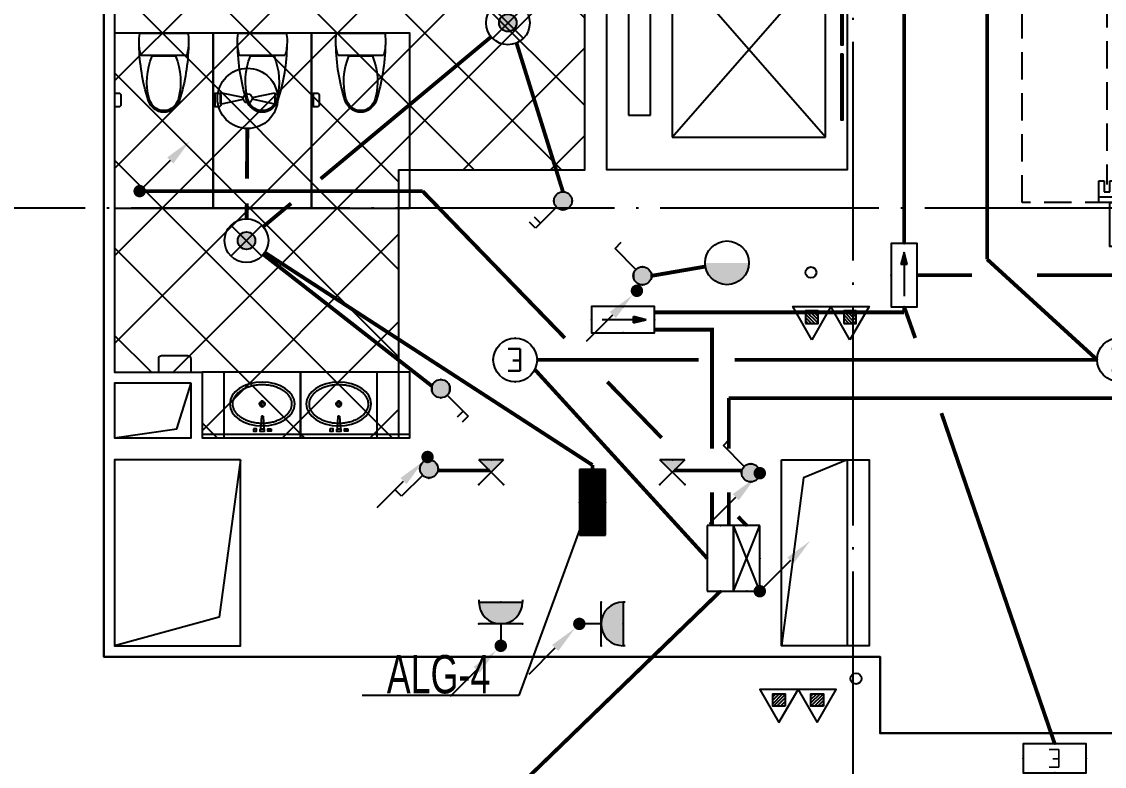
# Model space of a CAD drawing. Extents: x -292644 to 261407, y -12902 to 435090.
# Drawn here: x 120957 to 130858, y 189898 to 196704 of the extents above; entities that cross this region are included whole.
import ezdxf
from ezdxf.enums import TextEntityAlignment as Align
from ezdxf.xclip import XClip

# ---------------------------------------------------------------- set-up
doc = ezdxf.new("R2010")
doc.units = 0
doc.header["$LTSCALE"] = 1000
doc.header["$MEASUREMENT"] = 0
for name, pattern in [('104-10 轴网$0$DOTE', [2.42, 2, -0.2, 0.02, -0.2]), ('DASH', [0.35, 0.25, -0.1]), ('X-104 8#10#平面_t3$0$109-34 轴网$0$L1$0$$AUDIT_BAD_LTYPE1', [0]), ('X-104 8#10#平面_t3$0$CACHE', [0.375, 0.25, -0.125]), ('X-104 8#10#平面_t3$0$DASH', [0.35, 0.25, -0.1])]:
    doc.linetypes.add(name, pattern=pattern)
doc.layers.get('0').update_dxf_attribs({"linetype": 'CONTINUOUS'})
for name, color, linetype in [('104-10 轴网$0$A_AXIS-轴线', 36, '104-10 轴网$0$DOTE'), ('DIM-箱柜', 3, 'CONTINUOUS'), ('EQUIP-动力', 3, 'CONTINUOUS'), ('EQUIP-插座', 3, 'CONTINUOUS'), ('EQUIP-照明', 3, 'CONTINUOUS'), ('EQUIP-箱柜', 3, 'CONTINUOUS'), ('LWIRE', 4, 'CONTINUOUS'), ('TEL_TEXT', 3, 'CONTINUOUS'), ('WIRE-应急', 2, 'DASH'), ('WIRE-照明', 1, 'CONTINUOUS'), ('X-104 8#10#平面_t3$0$A-E_栏杆', 232, 'CONTINUOUS'), ('X-104 8#10#平面_t3$0$A-E_电梯', 171, 'CONTINUOUS'), ('X-104 8#10#平面_t3$0$A-FC', 242, 'X-104 8#10#平面_t3$0$CACHE'), ('X-104 8#10#平面_t3$0$A-I_卫-洁具', 241, 'CONTINUOUS'), ('X-104 8#10#平面_t3$0$A-O_分水线', 127, 'CONTINUOUS'), ('X-104 8#10#平面_t3$0$A-TECH_结构', 21, 'CONTINUOUS'), ('X-104 8#10#平面_t3$0$A_STR-砌块墙', 121, 'CONTINUOUS'), ('X-104 8#10#平面_t3$0$水-消火栓', 41, 'CONTINUOUS')]:
    doc.layers.add(name, color=color, linetype=linetype)
doc.layers.add('X-104 8#10#平面_t3$0$000套内', color=226, linetype='CONTINUOUS', lineweight=30, plot=False)
doc.layers.add('X-104 8#10#平面_t3$0$04-不打印_辅助线', color=165, linetype='CONTINUOUS', plot=False)
doc.layers.get('X-104 8#10#平面_t3$0$A-O_分水线').off()
doc.styles.add('_HZTXT', font='ROS', dxfattribs={"width": 0.8, "bigfont": 'JD'})
doc.styles.add('_TCH_LABEL', font='COMPLEX', dxfattribs={"bigfont": 'GBCBIG'})
doc.styles.add('_TEL_DIM', font='SIMPLEX', dxfattribs={"width": 0.7, "height": 3.5, "bigfont": 'HZTXT'})
doc.styles.get("Standard").update_dxf_attribs({"font": 'gbenor.shx', "bigfont": 'gbcbig.shx'})

# ---------------------------------------------------------------- blocks, each defined once
blk = doc.blocks.new('104-10 轴网')
at = {"layer": '104-10 轴网$0$A_AXIS-轴线', "linetype": '104-10 轴网$0$DOTE'}
for p, q in [((137229.6, 40100), (137229.6, -6500)), ((168929.6, 16800), (113929.6, 16800))]:
    blk.add_line(p, q, dxfattribs=at)
blk = doc.blocks.new('X-104 8#10#平面_t3$0$meae')
for p, q in [((-215, 0), (-243.8, 0)), ((-210, 5), (-210, 32.8)), ((-176.7, 0), (-205, 0)), ((-99.5, 8), (21.7, 14.4)), ((-99.5, -8), (-99.5, 8)), ((21.7, -14.4), (21.7, 14.4)), ((-210, -32.3), (-210, -5)), ((-99.5, -8), (21.7, -14.4))]:
    blk.add_line(p, q)
at = {"const_width": 0.84}
blk.add_lwpolyline([(-209.6, -0.1, -1), (-210.4, -0.1, -1)], format="xyb", close=True, dxfattribs=at)
for points in [[(17.2, 81.4), (40, 81.4), (40, 51.4), (17.2, 51.4)], [(21.7, 21.4), (40, 21.4), (40, -21.4), (21.7, -21.4)], [(17.2, -81.4), (40, -81.4), (40, -51.4), (17.2, -51.4)]]:
    blk.add_lwpolyline(points, close=True)
blk.add_circle((-210, 0), 25.2)
blk.add_ellipse((-210, 0), major_axis=(0, -296.8), ratio=0.673766)
at = {"color": 8}
blk.add_open_spline([(-210, -271.8), (-201.6, -271.8), (-193.3, -270.9), (-176.6, -267), (-168.2, -264.1), (-151.7, -256.3), (-143.6, -251.4), (-127.7, -239.7), (-119.9, -232.8), (-105, -217.1), (-97.9, -208.3), (-84.5, -189), (-78.3, -178.5), (-66.9, -156.1), (-61.7, -144.2), (-52.7, -119.1), (-48.8, -106), (-42.4, -79), (-39.9, -65.1), (-36.4, -36.9), (-35.4, -22.5), (-34.8, 6.2), (-35.3, 20.7), (-37.7, 49.2), (-39.6, 63.3), (-45, 90.9), (-48.3, 104.3), (-56.4, 130.2), (-61.1, 142.6), (-71.6, 166.1), (-77.5, 177.1), (-90.2, 197.7), (-97, 207.1), (-111.4, 224.2), (-118.9, 231.8), (-134.5, 245.1), (-142.5, 250.8), (-158.9, 260.1), (-167.2, 263.7), (-183.8, 269), (-192.2, 270.7), (-208.9, 272.2), (-217.3, 271.9), (-234, 269.5), (-242.4, 267.4), (-259, 261.1), (-267.2, 256.9), (-283.4, 246.7), (-291.3, 240.5), (-306.7, 226.3), (-314.1, 218.2), (-328.1, 200.2), (-334.7, 190.4), (-346.9, 169), (-352.4, 157.6), (-362.4, 133.5), (-366.8, 120.8), (-374.2, 94.4), (-377.2, 80.8), (-381.8, 52.9), (-383.4, 38.7), (-385.1, 10.1), (-385.2, -4.4), (-383.9, -33.1), (-382.5, -47.4), (-378.3, -75.4), (-375.4, -89.1), (-368.4, -115.7), (-364.2, -128.5), (-354.5, -153), (-349.1, -164.6), (-337.2, -186.3), (-330.7, -196.4), (-316.9, -214.8), (-309.6, -223.2), (-294.4, -237.9), (-286.5, -244.3), (-270.4, -255.1), (-262.2, -259.5), (-245.6, -266.3), (-237.3, -268.8), (-222.6, -271.3), (-216.3, -271.8), (-210, -271.8)], degree=3, knots=[0, 0, 0, 0, 0.154173, 0.154173, 0.308346, 0.308346, 0.462518, 0.462518, 0.616691, 0.616691, 0.770864, 0.770864, 0.925037, 0.925037, 1.07921, 1.07921, 1.233382, 1.233382, 1.387555, 1.387555, 1.541728, 1.541728, 1.695901, 1.695901, 1.850074, 1.850074, 2.004247, 2.004247, 2.158419, 2.158419, 2.312592, 2.312592, 2.466765, 2.466765, 2.620938, 2.620938, 2.775111, 2.775111, 2.929283, 2.929283, 3.083456, 3.083456, 3.237629, 3.237629, 3.391802, 3.391802, 3.545975, 3.545975, 3.700147, 3.700147, 3.85432, 3.85432, 4.008493, 4.008493, 4.162666, 4.162666, 4.316839, 4.316839, 4.471011, 4.471011, 4.625184, 4.625184, 4.779357, 4.779357, 4.93353, 4.93353, 5.087703, 5.087703, 5.241876, 5.241876, 5.396048, 5.396048, 5.550221, 5.550221, 5.704394, 5.704394, 5.858567, 5.858567, 6.01274, 6.01274, 6.166912, 6.166912, 6.283185, 6.283185, 6.283185, 6.283185], dxfattribs=at)
at = {"layer": 'X-104 8#10#平面_t3$0$04-不打印_辅助线'}
blk.add_lwpolyline([(-500, -350), (-500, 350), (100, 350), (100, -350)], close=True, dxfattribs=at)
blk = doc.blocks.new('X-104 8#10#平面_t3$0$A-toilet-F2$0$A-toilet-F3$0$$plan$00000388')
for p, q in [((-202.5, -209.5), (-202.5, 209.5)), ((0, -220.8), (0, 220.8)), ((-211.8, 107.7), (-211.8, -107.7))]:
    blk.add_line(p, q)
blk.add_lwpolyline([(-202.5, -209.5), (-151.6, -220.9), (-102.2, -226.4), (-50.2, -226.4), (0, -220.8)])
for centre, radius, start, end in [((-70.5, -1596.9), 1822.9, 91.22237, 107.24774), ((-76.2, -236.2), 463.3, 97.73995, 105.82198), ((-76.2, -236.2), 463.3, 80.53768, 97.73995), ((-562.5, -12.2), 163.6, 107.24774, 159.54761), ((-555.5, -23.3), 162.7, 104.77857, 136.85426), ((-443.4, -448.2), 602.2, 67.37374, 104.77857), ((-595.2, 0), 128.7, 159.54761, 200.45239), ((-580.4, 0), 128.7, 136.85426, 223.14574), ((-562.5, 12.2), 163.6, 200.45239, 252.75226), ((-555.5, 23.3), 162.7, 223.14574, 255.22143), ((-70.5, 1596.9), 1822.9, 252.75226, 268.77763), ((-443.4, 448.2), 602.2, 255.22143, 292.62626)]:
    blk.add_arc(centre, radius, start, end)
blk = doc.blocks.new('X-104 8#10#平面_t3$0$hgfasg')
at = {"layer": 'X-104 8#10#平面_t3$0$04-不打印_辅助线'}
blk.add_lwpolyline([(-450, 1600), (450, 1600), (450, 0), (-450, 0)], close=True, dxfattribs=at)
at = {"rotation": 270}
blk.add_blockref('X-104 8#10#平面_t3$0$A-toilet-F2$0$A-toilet-F3$0$$plan$00000388', (0, 0), dxfattribs=at)
blk = doc.blocks.new('X-104 8#10#平面_t3$0$hgfd')
at = {"color": 8}
for p, q in [((-38.5, 228), (38.5, 228)), ((0, 266.5), (0, 189.5))]:
    blk.add_line(p, q, dxfattribs=at)
for points in [[(250, 0), (-250, 0), (-250, 406, -0.414214), (-200, 456), (-120, 456), (-120, 466), (120, 466), (120, 456), (200, 456, -0.414214), (250, 406)], [(175, 50), (-175, 50, -0.414214), (-200, 75), (-200, 381, -0.414214), (-175, 406), (175, 406, -0.414214), (200, 381), (200, 75, -0.414214)], [(250, 0), (-250, 0), (-250, 25, -0.414214), (-225, 50), (225, 50, -0.414214), (250, 25)]]:
    blk.add_lwpolyline(points, format="xyb", close=True)
blk.add_lwpolyline([(120, 456), (200, 456, -0.414214), (250, 406), (250, 0), (-250, 0), (-250, 406, -0.414214), (-200, 456), (-120, 456)], format="xyb")
blk.add_lwpolyline([(150, 70), (-150, 70, -0.414214), (-200, 120), (-200, 356, -0.414214), (-150, 406), (150, 406, -0.414214), (200, 356), (200, 120, -0.414214)], format="xyb", close=True, dxfattribs=at)
blk.add_lwpolyline([(120, 406), (-120, 406), (-120, 466), (120, 466)], close=True)
for centre, radius in [((-50, 228), 10), ((0, 228), 35), ((50, 228), 10), ((-50, 128), 10), ((50, 128), 10)]:
    blk.add_circle(centre, radius)
blk.add_circle((0, 228), 25, dxfattribs=at)
blk = doc.blocks.new('X-104 8#10#平面_t3$0$卫生间')
at = {"layer": 'X-104 8#10#平面_t3$0$A-I_卫-洁具', "ltscale": 0.1}
blk.add_lwpolyline([(29250, 18300), (31150, 18300), (31150, 18900), (29250, 18900)], close=True, dxfattribs=at)
blk.add_lwpolyline([(29250, 18900), (29250, 18870), (31150, 18870), (31150, 18900)], dxfattribs=at)
for points in [[(31550, 18300), (31250, 18300), (31250, 18180, 0.414214), (31280, 18150), (31520, 18150, 0.414214), (31550, 18180)], [(27650, 12800), (27650, 13100), (27770, 13100, -0.414214), (27800, 13070), (27800, 12830, -0.414214), (27770, 12800)]]:
    blk.add_lwpolyline(points, format="xyb", close=True, dxfattribs=at)
at = {"layer": 'X-104 8#10#平面_t3$0$A-I_卫-洁具'}
for points in [[(30075, 15852), (30075, 15772, 0.414214), (30095, 15752), (30135, 15752), (30135, 15872), (30095, 15872, 0.414214)], [(30975, 15852), (30975, 15772, 0.414214), (30995, 15752), (31035, 15752), (31035, 15872), (30995, 15872, 0.414214)], [(31890, 15852), (31890, 15772, 0.414214), (31910, 15752), (31950, 15752), (31950, 15872), (31910, 15872, 0.414214)], [(30975, 14348), (30975, 14428, -0.414214), (30995, 14448), (31035, 14448), (31035, 14328), (30995, 14328, -0.414214)], [(31890, 14348), (31890, 14428, -0.414214), (31910, 14448), (31950, 14448), (31950, 14328), (31910, 14328, -0.414214)]]:
    blk.add_lwpolyline(points, format="xyb", close=True, dxfattribs=at)
at = {"layer": 'X-104 8#10#平面_t3$0$A-I_卫-洁具', "ltscale": 0.1, "xscale": -1}
for name, p, rotation in [('X-104 8#10#平面_t3$0$meae', (29900, 18800), 270), ('X-104 8#10#平面_t3$0$meae', (30600, 18800), 270), ('X-104 8#10#平面_t3$0$hgfd', (29885, 15000), 180)]:
    blk.add_blockref(name, p, dxfattribs=dict(at, rotation=rotation))
for p in [(29700, 15200), (30600, 15200), (31500, 15200)]:
    blk.add_blockref('X-104 8#10#平面_t3$0$hgfasg', p, dxfattribs=at)
at = {"layer": 'X-104 8#10#平面_t3$0$A-I_卫-洁具', "ltscale": 0.1, "rotation": 180}
for p in [(30600, 15000), (31500, 15000)]:
    blk.add_blockref('X-104 8#10#平面_t3$0$hgfasg', p, dxfattribs=at)
blk = doc.blocks.new('X-104 8#10#平面_t3$0$fdhggh')
at = {"layer": 'X-104 8#10#平面_t3$0$04-不打印_辅助线', "linetype": 'X-104 8#10#平面_t3$0$109-34 轴网$0$L1$0$$AUDIT_BAD_LTYPE1'}
h = blk.add_hatch(dxfattribs=at)
h.set_pattern_fill('多孔材料', color=256, scale=200)
h.set_pattern_definition([(45, (-111356.95, 178200), (-400.0004, 400.0004), []), (135, (-111356.95, 178200), (-400.0004, -400.0004), [])])
h.paths.add_polyline_path([(14350, 200150), (10050, 200150), (10050, 193500), (10850, 193500), (10850, 192900), (12650, 192900), (12650, 195350), (14350, 195350)])
blk.add_lwpolyline([(14350, 200150), (10050, 200150), (10050, 193500), (10850, 193500), (10850, 192900), (12650, 192900), (12650, 195350), (14350, 195350), (14350, 200150)], close=True, dxfattribs=at)
blk = doc.blocks.new('A-电梯2222')
for p, q in [((-600, 1800), (-600, 2000)), ((-600, 2000), (600, 2000)), ((600, 2000), (600, 1800)), ((600, 1800), (-600, 1800)), ((-800, 200), (-800, 1600)), ((-800, 1600), (800, 1600)), ((800, 1600), (-800, 200)), ((800, 200), (-800, 1600)), ((800, 1600), (800, 200)), ((800, 200), (-800, 200))]:
    blk.add_line(p, q)
for points in [[(-1100, 0), (1100, 0), (1100, 2200), (-1100, 2200)], [(-643.3, 38.1), (-643.3, 59), (-43.3, 59), (-43.3, 38.1)], [(43.3, 38.1), (43.3, 59), (643.3, 59), (643.3, 38.1)]]:
    blk.add_lwpolyline(points, close=True)
blk = doc.blocks.new('X-104 8#10#平面_t3$0$jhat')
for p, q in [((-395, -250), (-395, 250)), ((-395, 250), (-45, 250)), ((-45, 250), (-45, 11.7)), ((-220, 32.3), (-220, 5)), ((-124.8, 8), (11.7, 14.4)), ((-124.8, 8), (-124.8, -8)), ((11.7, 14.4), (11.7, -14.4)), ((-225, 0), (-253.8, 0)), ((-220, -5), (-220, -32.8)), ((-186.7, 0), (-215, 0)), ((-124.8, -8), (11.7, -14.4)), ((-45, -12.4), (-45, -250)), ((-45, -250), (-395, -250))]:
    blk.add_line(p, q)
at = {"color": 8}
blk.add_lwpolyline([(-70, -11.1), (-70, -225), (-370, -225), (-370, 225), (-70, 225), (-70, 10.6)], dxfattribs=at)
at = {"ltscale": 1000, "const_width": 0.84}
blk.add_lwpolyline([(-219.6, 0.1, 1), (-220.4, 0.1, 1)], format="xyb", close=True, dxfattribs=at)
for points in [[(7.2, 81.4), (30, 81.4), (30, 51.4), (7.2, 51.4)], [(11.7, -21.4), (30, -21.4), (30, 21.4), (11.7, 21.4)], [(7.2, -81.4), (30, -81.4), (30, -51.4), (7.2, -51.4)]]:
    blk.add_lwpolyline(points, close=True)
blk.add_circle((-220, 0), 25.2)
at = {"layer": 'X-104 8#10#平面_t3$0$04-不打印_辅助线'}
blk.add_lwpolyline([(100, -350), (100, 350), (-500, 350), (-500, -350)], close=True, dxfattribs=at)
blk = doc.blocks.new('X-104 8#10#平面_t3$0$A-toilet-F2$0$A-toilet-F3$0$xb')
for p, q in [((177.8, 203.2), (-177.8, 203.2)), ((-228.6, 152.4), (-228.6, 0)), ((228.6, 0), (228.6, 152.4)), ((-228.6, 0), (228.6, 0))]:
    blk.add_line(p, q)
for centre, radius, start, end in [((0, 342.9), 63.5, 1.07073, 178.92927), ((-6.3, 209.5), 171.6, 106.60688, 182.1211), ((-6.3, 209.5), 146.2, 87.8789, 182.1211), ((6.4, 209.5), 146.2, 357.8789, 92.1211), ((6.4, 209.5), 171.6, 357.8789, 73.39312), ((-177.8, 152.4), 50.8, 90, 180), ((0, 203.2), 38.1, 0, 180), ((177.8, 152.4), 50.8, 0, 90)]:
    blk.add_arc(centre, radius, start, end)
blk = doc.blocks.new('X-104 8#10#平面_t3$0$8#核心筒')
at = {"layer": 'X-104 8#10#平面_t3$0$A-I_卫-洁具', "ltscale": 0.1}
for points in [[(10820, 21850), (10850, 21850), (10850, 21450), (10820, 21450)], [(11620, 21850), (11650, 21850), (11650, 21450), (11620, 21450)], [(14350, 21850), (12550, 21850), (12550, 21250), (14350, 21250)]]:
    blk.add_lwpolyline(points, close=True, dxfattribs=at)
blk.add_lwpolyline([(12550, 21850), (12550, 21820), (14350, 21820), (14350, 21850)], dxfattribs=at)
at = {"layer": 'X-104 8#10#平面_t3$0$A-TECH_结构', "linetype": 'X-104 8#10#平面_t3$0$DASH'}
blk.add_lwpolyline([(14550, 19550), (16750, 19550), (16750, 19350), (14550, 19350)], close=True, dxfattribs=at)
at = {"layer": 'X-104 8#10#平面_t3$0$A-E_电梯', "xscale": -1, "rotation": 90}
for p in [(16750, 20650), (16750, 18250)]:
    blk.add_blockref('A-电梯2222', p, dxfattribs=at)
at = {"layer": 'X-104 8#10#平面_t3$0$A-I_卫-洁具', "ltscale": 0.1}
for name, p, rotation in [('X-104 8#10#平面_t3$0$A-toilet-F2$0$A-toilet-F3$0$xb', (10450, 21850), 180), ('X-104 8#10#平面_t3$0$A-toilet-F2$0$A-toilet-F3$0$xb', (11250, 21850), 180), ('X-104 8#10#平面_t3$0$A-toilet-F2$0$A-toilet-F3$0$xb', (12050, 21850), 180), ('X-104 8#10#平面_t3$0$jhat', (13100, 21750), 90), ('X-104 8#10#平面_t3$0$jhat', (13800, 21750), 90)]:
    blk.add_blockref(name, p, dxfattribs=dict(at, rotation=rotation))
blk = doc.blocks.new('X-104 8#10#平面_t3$0$fdsgdfh')
at = {"layer": 'X-104 8#10#平面_t3$0$A-TECH_结构'}
for points in [[(10050, 14700), (10619.4, 14782.9), (10750, 15200)], [(11200, 14500), (11005.1, 13062), (10050, 12800)]]:
    blk.add_lwpolyline(points, dxfattribs=at)
at = {"layer": 'X-104 8#10#平面_t3$0$A-TECH_结构', "linetype": 'X-104 8#10#平面_t3$0$109-34 轴网$0$L1$0$$AUDIT_BAD_LTYPE1'}
for points in [[(10750, 15200), (10050, 15200), (10050, 14700), (10750, 14700)], [(11200, 14500), (10050, 14500), (10050, 12800), (11200, 12800)], [(16150, 14500), (16750, 14500), (16750, 12800), (16150, 12800)]]:
    blk.add_lwpolyline(points, close=True, dxfattribs=at)
blk.add_lwpolyline([(16750, 14500), (16349, 14334.7), (16150, 12800)], dxfattribs=at)
blk = doc.blocks.new('*U4906')
at = {"layer": 'X-104 8#10#平面_t3$0$A-E_栏杆'}
for points in [[(-5300, 50), (0, 50)], [(-5300, 0), (-600, 0)]]:
    blk.add_lwpolyline(points, dxfattribs=at)
at = {"layer": 'X-104 8#10#平面_t3$0$A-FC'}
for p, q in [((-150.1, 475), (-5135.2, 475)), ((-5135.2, 173.9), (-164.8, 173.9))]:
    blk.add_line(p, q, dxfattribs=at)
blk.add_lwpolyline([(0, 50), (-5300, 50), (-5300, 1250), (0, 1250)], close=True, dxfattribs=at)
at = {"layer": 'X-104 8#10#平面_t3$0$A-FC', "ltscale": 1000}
for points in [[(-5250, 100), (-5250, 250), (-5100, 250), (-5100, 200), (-5200, 200), (-5200, 150), (-5100, 150), (-5100, 100), (-5300, 100), (-5300, 550), (-5100, 550), (-5100, 500), (-5200, 500), (-5200, 450), (-5100, 450), (-5100, 400), (-5250, 400), (-5250, 550)], [(-50, 100), (-50, 250), (-200, 250), (-200, 200), (-100, 200), (-100, 150), (-200, 150), (-200, 100), (0, 100), (0, 550), (-200, 550), (-200, 500), (-100, 500), (-100, 450), (-200, 450), (-200, 400), (-50, 400), (-50, 550)]]:
    blk.add_lwpolyline(points, dxfattribs=at)
blk = doc.blocks.new('*U4907')
at = {"layer": 'X-104 8#10#平面_t3$0$A-E_栏杆'}
for points in [[(-5000, 50), (0, 50)], [(-5000, 0), (-300, 0)]]:
    blk.add_lwpolyline(points, dxfattribs=at)
at = {"layer": 'X-104 8#10#平面_t3$0$A-FC'}
for p, q in [((-150.1, 475), (-4835.2, 475)), ((-4835.2, 173.9), (-164.8, 173.9))]:
    blk.add_line(p, q, dxfattribs=at)
blk.add_lwpolyline([(0, 50), (-5000, 50), (-5000, 1250), (0, 1250)], close=True, dxfattribs=at)
at = {"layer": 'X-104 8#10#平面_t3$0$A-FC', "ltscale": 1000}
for points in [[(-4950, 100), (-4950, 250), (-4800, 250), (-4800, 200), (-4900, 200), (-4900, 150), (-4800, 150), (-4800, 100), (-5000, 100), (-5000, 550), (-4800, 550), (-4800, 500), (-4900, 500), (-4900, 450), (-4800, 450), (-4800, 400), (-4950, 400), (-4950, 550)], [(-50, 100), (-50, 250), (-200, 250), (-200, 200), (-100, 200), (-100, 150), (-200, 150), (-200, 100), (0, 100), (0, 550), (-200, 550), (-200, 500), (-100, 500), (-100, 450), (-200, 450), (-200, 400), (-50, 400), (-50, 550)]]:
    blk.add_lwpolyline(points, dxfattribs=at)
blk = doc.blocks.new('*U4908')
at = {"layer": 'X-104 8#10#平面_t3$0$A-E_栏杆'}
for points in [[(-4700, 50), (0, 50)], [(-4700, 0), (0, 0)]]:
    blk.add_lwpolyline(points, dxfattribs=at)
at = {"layer": 'X-104 8#10#平面_t3$0$A-FC'}
for p, q in [((-150.1, 475), (-4535.2, 475)), ((-4535.2, 173.9), (-164.8, 173.9))]:
    blk.add_line(p, q, dxfattribs=at)
blk.add_lwpolyline([(0, 50), (-4700, 50), (-4700, 1250), (0, 1250)], close=True, dxfattribs=at)
at = {"layer": 'X-104 8#10#平面_t3$0$A-FC', "ltscale": 1000}
for points in [[(-4650, 100), (-4650, 250), (-4500, 250), (-4500, 200), (-4600, 200), (-4600, 150), (-4500, 150), (-4500, 100), (-4700, 100), (-4700, 550), (-4500, 550), (-4500, 500), (-4600, 500), (-4600, 450), (-4500, 450), (-4500, 400), (-4650, 400), (-4650, 550)], [(-50, 100), (-50, 250), (-200, 250), (-200, 200), (-100, 200), (-100, 150), (-200, 150), (-200, 100), (0, 100), (0, 550), (-200, 550), (-200, 500), (-100, 500), (-100, 450), (-200, 450), (-200, 400), (-50, 400), (-50, 550)]]:
    blk.add_lwpolyline(points, dxfattribs=at)
blk = doc.blocks.new('X-104 8#10#平面_t3$0$dsrr')
at = {"layer": 'X-104 8#10#平面_t3$0$A-TECH_结构', "color": 2, "linetype": 'X-104 8#10#平面_t3$0$109-34 轴网$0$L1$0$$AUDIT_BAD_LTYPE1'}
blk.add_lwpolyline([(-6050, 50), (-5650, 50), (-5650, -350), (-6050, -350)], close=True, dxfattribs=at)
at = {"linetype": 'X-104 8#10#平面_t3$0$109-34 轴网$0$L1$0$$AUDIT_BAD_LTYPE1'}
for name, p, rotation in [('*U4907', (-5600, 5050), 90), ('*U4906', (-5650, 150), 179.9999999999999)]:
    blk.add_blockref(name, p, dxfattribs=dict(at, rotation=rotation))
at = {"linetype": 'X-104 8#10#平面_t3$0$109-34 轴网$0$L1$0$$AUDIT_BAD_LTYPE1', "xscale": -1, "rotation": 270}
blk.add_blockref('*U4908', (-300, 5050), dxfattribs=at)
blk = doc.blocks.new('X-104 8#10#平面_t3$0$$TWTSYS$00000546')
h = blk.add_hatch()
h.set_pattern_fill('ANSI31', color=256, scale=200, style=0)
h.set_pattern_definition([(45, (-38543.802, -6670.83), (-17.67767, 17.67767), [])])
h.paths.add_polyline_path([(-65, 174), (65, 174), (65, 44), (-65, 44)])
for points in [[(0, 344), (-198, 0), (198, 0)], [(-65, 174), (65, 174), (65, 44), (-65, 44)]]:
    blk.add_lwpolyline(points, close=True)
blk = doc.blocks.new('X-104 8#10#平面_t3$0$A$C46662BA1')
at = {"layer": 'X-104 8#10#平面_t3$0$水-消火栓'}
for centre in [(128174.8, 194412), (128587, 190700)]:
    blk.add_circle(centre, 50, dxfattribs=at)
at = {"layer": 'X-104 8#10#平面_t3$0$水-消火栓', "yscale": 0.88, "zscale": 0.88}
for p, xscale, rotation in [((128182.4, 194100), -0.88, 179.9999999999999), ((128531.5, 194100), -0.88, 179.9999999999999), ((127882.4, 190600), 0.88, 179.9999999999992), ((128231.5, 190600), 0.88, 179.9999999999992)]:
    blk.add_blockref('X-104 8#10#平面_t3$0$$TWTSYS$00000546', p, dxfattribs=dict(at, xscale=xscale, rotation=rotation))
blk = doc.blocks.new('X-104 8#10#平面_t3')
at = {"layer": 'X-104 8#10#平面_t3$0$000套内'}
blk.add_lwpolyline([(108307, 188750), (108307, 190300), (108307, 195650), (108307, 195650), (108307, 206850), (120407, 206850), (120407, 203050), (120057, 203050), (120057, 200250), (121707, 200250), (121707, 190900), (128807, 190900), (128807, 190200), (132007, 190200), (132007, 177550), (120807, 177550), (120807, 177550), (109707, 177550), (109707, 188750), (108307, 188750)], dxfattribs=at)
at = {"layer": 'X-104 8#10#平面_t3$0$A_STR-砌块墙', "linetype": 'X-104 8#10#平面_t3$0$109-34 轴网$0$L1$0$$AUDIT_BAD_LTYPE1'}
blk.add_lwpolyline([(127907, 192700), (128707, 192700), (128707, 191000), (127907, 191000)], close=True, dxfattribs=at)
at = {"linetype": 'X-104 8#10#平面_t3$0$109-34 轴网$0$L1$0$$AUDIT_BAD_LTYPE1'}
for name, p in [('X-104 8#10#平面_t3$0$fdhggh', (111757, 0)), ('X-104 8#10#平面_t3$0$fdsgdfh', (111757, 178200)), ('X-104 8#10#平面_t3$0$dsrr', (136957, 195000))]:
    blk.add_blockref(name, p, dxfattribs=at)
ref = blk.add_blockref('104-10 轴网', (-8672.6, 178200), dxfattribs=at)
XClip(ref).set_block_clipping_path([(104379.5977508624, -11900), (178479.5977508624, 45500)])
ref = blk.add_blockref('X-104 8#10#平面_t3$0$8#核心筒', (111757, 178200), dxfattribs=at)
XClip(ref).set_block_clipping_path([(26471.7187019658, 9169.453796526), (6194.9440468605, 9169.453796526), (6194.9440468605, 24849.9999999996), (13199.3262579241, 24849.9999999996), (13199.3262579241, 28747.7665045839), (30949.3238688856, 28747.7665045839), (30949.3238688856, 9045.8814578944), (26672.8736034266, 9045.8814578944)])
at = {"linetype": 'X-104 8#10#平面_t3$0$109-34 轴网$0$L1$0$$AUDIT_BAD_LTYPE1', "rotation": 180}
blk.add_blockref('X-104 8#10#平面_t3$0$卫生间', (153757, 211800), dxfattribs=at)
at = {"layer": 'X-104 8#10#平面_t3$0$A-O_分水线', "linetype": 'X-104 8#10#平面_t3$0$109-34 轴网$0$L1$0$$AUDIT_BAD_LTYPE1'}
blk.add_blockref('X-104 8#10#平面_t3$0$A$C46662BA1', (0, 0), dxfattribs=at)
blk = doc.blocks.new('$equip$00001147')
blk.add_circle((0, 0), 0.5)
at = {"flags": 9}
blk.add_attdef('A', (0, 0), '', height=0.00002, dxfattribs=at)
blk = doc.blocks.new('$equip_U$00000361(HT0843)')
for p in [(0, 0.5), (-0.5, 0), (0.5, 0), (0, -0.5)]:
    blk.add_point(p)
blk.add_blockref('$equip$00001147', (0, 0))
at = {"color": 7, "style": '_TEL_DIM'}
blk.add_attdef('$TEXT$', text='', height=0.5, dxfattribs=at).set_placement((0, 0), align=Align.MIDDLE_CENTER)
at = {"color": 7, "style": '_TEL_DIM', "flags": 1}
for tag in ['A', 'REMARK']:
    blk.add_attdef(tag, text='', height=0.000025, dxfattribs=at).set_placement((0, 0), align=Align.MIDDLE_CENTER)
blk = doc.blocks.new('$equip$00001151')
blk.add_circle((0, 0.5), 0.5)
for points in [[(0.433, 0.25), (-0.433, 0.25), (0.5, 0.5), (-0.5, 0.5)], [(0.25, 0.067), (-0.25, 0.067), (0.433, 0.25), (-0.433, 0.25)], [(0, 0), (0, 0), (0.25, 0.067), (-0.25, 0.067)]]:
    blk.add_solid(points)
at = {"flags": 9}
blk.add_attdef('A', (0, 0), '', height=0.00002, dxfattribs=at)
blk = doc.blocks.new('$equip$00001424')
for p, q in [((-0.75, 0), (0.75, 0.6)), ((-0.75, 0.6), (0.75, 0)), ((0.75, 0.6), (-0.75, 0.6)), ((-0.75, 0.6), (-0.75, 0)), ((0.75, 0), (0.75, 0.6)), ((-0.75, 0), (0.75, 0))]:
    blk.add_line(p, q)
for p in [(0, 0.6), (-0.75, 0.3), (0.75, 0.3), (0, 0)]:
    blk.add_point(p)
at = {"style": '_TCH_LABEL', "flags": 9}
blk.add_attdef('A', (0, 0), '', height=0.00002, dxfattribs=at)
blk = doc.blocks.new('$equip$00001413')
for p, q in [((0.75, 0.6), (-0.75, 0.6)), ((-0.75, 0.6), (-0.75, 0)), ((0.75, 0), (0.75, 0.6)), ((-0.75, 0), (0.75, 0))]:
    blk.add_line(p, q)
for p in [(0, 0.6), (-0.75, 0.3), (0.75, 0.3), (0, 0)]:
    blk.add_point(p)
at = {"style": '_TCH_LABEL', "flags": 9}
blk.add_attdef('A', (0, 0), '', height=0.00002, dxfattribs=at)
blk = doc.blocks.new('$equip$00001962')
for p, q in [((0.147, 0.356), (0.625, 0.833)), ((0.625, 0.833), (0.766, 0.692))]:
    blk.add_line(p, q)
blk.add_circle((0, 0.208), 0.208)
for p in [(0, 0.417), (-0.208, 0.208), (0, 0), (0.208, 0.208)]:
    blk.add_point(p)
for points in [[(-0.18, 0.313), (0.18, 0.313), (-0.208, 0.208), (0.208, 0.208)], [(-0.104, 0.389), (0.104, 0.389), (-0.18, 0.313), (0.18, 0.313)], [(0, 0.417), (0, 0.417), (-0.104, 0.389), (0.104, 0.389)], [(-0.18, 0.104), (0.18, 0.104), (-0.208, 0.208), (0.208, 0.208)], [(-0.104, 0.028), (0.104, 0.028), (-0.18, 0.104), (0.18, 0.104)], [(0, 0), (0, 0), (-0.104, 0.028), (0.104, 0.028)]]:
    blk.add_solid(points)
at = {"layer": 'TEL_TEXT', "style": '_TEL_DIM', "flags": 1}
blk.add_attdef('A', text='', height=0.00002, dxfattribs=at).set_placement((0, 0), align=Align.MIDDLE_CENTER)
blk = doc.blocks.new('$equip$00001154')
for p, q in [((0, 0.283), (0, -0.283)), ((0, 0.283), (0.566, -0.283)), ((0.566, 0.283), (0, -0.283))]:
    blk.add_line(p, q)
for p in [(0.566, 0.283), (0, 0.004), (0.283, 0), (0.566, -0.283)]:
    blk.add_point(p)
blk.add_solid([(0, -0.283), (0.283, 0), (0, 0.283)])
at = {"layer": 'TEL_TEXT', "style": '_TEL_DIM', "flags": 1}
blk.add_attdef('A', text='', height=0.00002, dxfattribs=at).set_placement((0, 0), align=Align.MIDDLE_CENTER)
blk = doc.blocks.new('$equip$00001149')
for p, q in [((-0.354, 0.354), (0.354, -0.354)), ((0.354, 0.354), (-0.354, -0.354))]:
    blk.add_line(p, q)
for radius in [0.5, 0.2]:
    blk.add_circle((0, 0), radius)
for points in [[(-0.173, 0.1), (0.173, 0.1), (-0.2, 0), (0.2, 0)], [(-0.173, -0.1), (0.173, -0.1), (-0.2, 0), (0.2, 0)], [(-0.1, 0.173), (0.1, 0.173), (-0.173, 0.1), (0.173, 0.1)], [(0, 0.2), (0, 0.2), (-0.1, 0.173), (0.1, 0.173)], [(-0.1, -0.173), (0.1, -0.173), (-0.173, -0.1), (0.173, -0.1)], [(0, -0.2), (0, -0.2), (-0.1, -0.173), (0.1, -0.173)]]:
    blk.add_solid(points)
at = {"flags": 9}
blk.add_attdef('A', (0, 0), '', height=0.00002, dxfattribs=at)
blk = doc.blocks.new('$equip$00001304')
for p, q in [((-0.625, -0.13), (-0.625, 0.13)), ((-0.625, 0.13), (-0.102, 0.021)), ((0.625, 0.13), (0.102, 0.021)), ((0.625, -0.13), (0.625, 0.13)), ((-0.102, -0.021), (-0.625, -0.13)), ((0.102, -0.021), (0.625, -0.13))]:
    blk.add_line(p, q)
for radius in [0.688, 0.104]:
    blk.add_circle((0, 0), radius)
at = {"flags": 9}
blk.add_attdef('A', (0, 0), '', height=0.00002, dxfattribs=at)
blk = doc.blocks.new('*X1456')
at = {"color": 0}
for p, q in [((-250, 32.8), (-82.8, 200)), ((-250, 68.2), (-118.2, 200)), ((-250, 103.6), (-153.6, 200)), ((-250, 138.9), (-188.9, 200)), ((-250, 174.3), (-224.3, 200)), ((-247.5, 0), (-47.5, 200)), ((-212.1, 0), (-12.1, 200)), ((-176.8, 0), (23.2, 200)), ((-141.4, 0), (58.6, 200)), ((-106.1, 0), (93.9, 200)), ((-70.7, 0), (129.3, 200)), ((-35.4, 0), (164.6, 200)), ((0, 0), (200, 200)), ((35.4, 0), (235.4, 200)), ((70.7, 0), (250, 179.3)), ((106.1, 0), (250, 143.9)), ((141.4, 0), (250, 108.6)), ((176.8, 0), (250, 73.2)), ((212.1, 0), (250, 37.9)), ((247.5, 0), (250, 2.5))]:
    blk.add_line(p, q, dxfattribs=at)
blk = doc.blocks.new('$equip$00001421')
for p, q in [((0.75, 0.6), (-0.75, 0.6)), ((-0.75, 0.6), (-0.75, 0)), ((0.75, 0), (0.75, 0.6)), ((-0.75, 0), (0.75, 0))]:
    blk.add_line(p, q)
at = {"const_width": 0.6}
blk.add_lwpolyline([(-0.75, 0.3), (0.75, 0.3)], dxfattribs=at)
for p in [(0, 0.6), (-0.75, 0.3), (0.75, 0.3), (0, 0)]:
    blk.add_point(p)
at = {"xscale": 0.00300000000061118, "yscale": 0.00300000000061118, "zscale": 0.00300000000061118}
blk.add_blockref('*X1456', (0, 0), dxfattribs=at)
at = {"style": '_TCH_LABEL', "flags": 9}
blk.add_attdef('A', (0, 0), '', height=0.00002, dxfattribs=at)
blk = doc.blocks.new('$equip$00002534')
for p, q in [((-0.72, 0.66), (-0.72, 0)), ((0.72, 0.66), (-0.72, 0.66)), ((0.72, 0), (0.72, 0.66)), ((-0.72, 0), (0.72, 0))]:
    blk.add_line(p, q)
blk.add_lwpolyline([(-0.72, 0.66), (-0.72, 0), (0.72, 0), (0.72, 0.66), (-0.72, 0.66), (-0.72, 0)])
for p in [(0, 0.66), (-0.72, 0.33), (0.72, 0.33), (0, 0)]:
    blk.add_point(p)
at = {"color": 7, "style": '_TEL_DIM'}
blk.add_attdef('$TEXT$', text='', height=0.4, dxfattribs=at).set_placement((0, 0.33), align=Align.MIDDLE_CENTER)
at = {"color": 7, "style": '_TEL_DIM', "flags": 1}
blk.add_attdef('A', text='', height=0.00002, dxfattribs=at).set_placement((0, 0), align=Align.MIDDLE_CENTER)
blk = doc.blocks.new('$equip$00002541')
blk.add_hatch(color=256).paths.add_polyline_path([(-0.24, 0.372), (-0.528, 0.3), (-0.24, 0.228)])
for p, q in [((-0.72, 0.6), (-0.72, 0)), ((0.72, 0.6), (-0.72, 0.6)), ((0.72, 0), (0.72, 0.6)), ((-0.24, 0.372), (-0.528, 0.3)), ((-0.528, 0.3), (-0.24, 0.228)), ((-0.24, 0.372), (-0.24, 0.228)), ((-0.72, 0), (0.72, 0))]:
    blk.add_line(p, q)
at = {"color": 7}
blk.add_line((-0.48, 0.3), (0.48, 0.3), dxfattribs=at)
blk.add_lwpolyline([(-0.72, 0.6), (-0.72, 0), (0.72, 0), (0.72, 0.6), (-0.72, 0.6), (-0.72, 0)])
for p in [(0, 0.6), (-0.72, 0.3), (0.72, 0.3), (0, 0)]:
    blk.add_point(p)
at = {"color": 7, "style": '_TEL_DIM', "flags": 1}
blk.add_attdef('A', text='', height=0.00002, dxfattribs=at).set_placement((0, 0), align=Align.MIDDLE_CENTER)
blk = doc.blocks.new('$TelecSys$00000078')
for p, q in [((1.15, 1.15), (0.55, 0.55)), ((0.104, 0.104), (0.104, 0.104)), ((-0.104, -0.104), (-0.104, -0.104))]:
    blk.add_line(p, q)
at = {"const_width": 0.142}
blk.add_lwpolyline([(-0.071, 0, 1), (0.071, 0, 1)], format="xyb", close=True, dxfattribs=at)
blk.add_solid([(0.62, 0.48), (0.48, 0.62), (0.1, 0.1)])
at = {"width": 0.8, "flags": 9}
blk.add_attdef('A', (0, 0), '', height=0.00002, dxfattribs=at)
blk = doc.blocks.new('$equip$00001237')
for p, q in [((-0.5, 1.05), (-0.5, 1)), ((-0.5, 1), (0.5, 1)), ((0.5, 1.05), (0.5, 1)), ((0.5, 0.5), (-0.5, 0.5)), ((0, 0.5), (0, 0))]:
    blk.add_line(p, q)
blk.add_arc((0, 1), 0.5, 180, 0)
for p in [(0, 1), (-0.5, 0.5), (0.5, 0.5), (0, 0)]:
    blk.add_point(p)
for points in [[(0.433, 0.75), (-0.433, 0.75), (0.5, 1), (-0.5, 1)], [(0.25, 0.567), (-0.25, 0.567), (0.433, 0.75), (-0.433, 0.75)], [(0, 0.5), (0, 0.5), (0.25, 0.567), (-0.25, 0.567)]]:
    blk.add_solid(points)
at = {"flags": 9}
blk.add_attdef('A', (0, 0), '', height=0.00002, dxfattribs=at)
blk = doc.blocks.new('$equip$00001963')
for p, q in [((0.147, 0.356), (0.625, 0.833)), ((0.625, 0.833), (0.766, 0.692)), ((0.512, 0.72), (0.653, 0.579))]:
    blk.add_line(p, q)
blk.add_circle((0, 0.208), 0.208)
for p in [(0, 0.417), (-0.208, 0.208), (0, 0), (0.208, 0.208)]:
    blk.add_point(p)
for points in [[(-0.18, 0.313), (0.18, 0.313), (-0.208, 0.208), (0.208, 0.208)], [(-0.104, 0.389), (0.104, 0.389), (-0.18, 0.313), (0.18, 0.313)], [(0, 0.417), (0, 0.417), (-0.104, 0.389), (0.104, 0.389)], [(-0.18, 0.104), (0.18, 0.104), (-0.208, 0.208), (0.208, 0.208)], [(-0.104, 0.028), (0.104, 0.028), (-0.18, 0.104), (0.18, 0.104)], [(0, 0), (0, 0), (-0.104, 0.028), (0.104, 0.028)]]:
    blk.add_solid(points)
at = {"layer": 'TEL_TEXT', "style": '_TEL_DIM', "flags": 1}
blk.add_attdef('A', text='', height=0.00002, dxfattribs=at).set_placement((0, 0), align=Align.MIDDLE_CENTER)
blk = doc.blocks.new('$TelecSys$00000081')
for p, q in [((0.104, 0.104), (0.104, 0.104)), ((-0.104, -0.104), (-0.104, -0.104)), ((-1.15, -1.15), (-0.55, -0.55))]:
    blk.add_line(p, q)
at = {"const_width": 0.142}
blk.add_lwpolyline([(0.071, 0, 1), (-0.071, 0, 1)], format="xyb", close=True, dxfattribs=at)
blk.add_solid([(-0.62, -0.48), (-0.48, -0.62), (-0.1, -0.1)])
at = {"width": 0.8, "flags": 9}
blk.add_attdef('A', (0, 0), '', height=0.00002, rotation=180, dxfattribs=at)
blk = doc.blocks.new('$TelecSys$00000079')
for p, q in [((0.7, 0.7), (0, 0)), ((0.104, 0.104), (0.104, 0.104)), ((-0.104, -0.104), (-0.104, -0.104))]:
    blk.add_line(p, q)
at = {"const_width": 0.142}
blk.add_lwpolyline([(-0.071, 0, 1), (0.071, 0, 1)], format="xyb", close=True, dxfattribs=at)
blk.add_solid([(0.63, 0.77), (0.77, 0.63), (1.15, 1.15)])
at = {"width": 0.8, "flags": 9}
blk.add_attdef('A', (0, 0), '', height=0.00002, dxfattribs=at)

msp = doc.modelspace()

# ---------------------------------------------------------------- linework, layer by layer
at = {"layer": 'DIM-箱柜'}
for p, q in [((126100.2, 192174.1), (125502.2, 190544.5)), ((125502.2, 190544.5), (124072.2, 190544.5))]:
    msp.add_line(p, q, dxfattribs=at)
at = {"layer": 'DIM-箱柜', "const_width": 40}
msp.add_lwpolyline([(126112, 192190.2, 1), (126088.3, 192158, 1)], format="xyb", close=True, dxfattribs=at)
at = {"layer": 'WIRE-应急', "linetype": 'DASH', "const_width": 35}
for points in [[(129774.6, 202834.9), (129027, 202834.9), (129027, 194675.3)], [(129786.2, 197579.2), (129786.2, 194532.4)], [(122036, 195155.4), (124623.1, 195155.4)], [(125924.9, 193812.7), (124623.1, 195155.4)], [(130791.2, 193614.6), (129786.2, 194532.4)], [(129147, 194387.3), (129648.6, 194387.3)], [(130241.7, 194387.3), (137835.6, 194387.3)], [(126745, 194047.4), (129027, 194047.4)], [(129027, 194099.3), (129027, 194047.4)], [(129027, 194099.3), (129128.4, 193812.7)], [(127270.4, 192801.5), (127270.4, 193889.5), (126745, 193889.5)], [(125670, 193612.7), (127147, 193612.7)], [(127477.8, 193612.7), (130791.2, 193612.7)], [(127227, 191798.5), (125649.7, 193525)], [(126809.9, 192900), (126312.7, 193412.7)], [(127423.5, 192801.5), (127423.5, 193263.5)], [(127423.5, 193263.5), (138404.8, 193263.5)], [(129368.1, 193126.4), (130404.5, 190102.6)], [(125236.8, 192601.5), (124763.9, 192601.5)], [(127545.9, 192601.5), (126921.6, 192601.5)], [(127270.4, 192098.5), (127270.4, 192401.5)], [(127423.5, 192297.3), (127423.5, 192401.5)], [(127423.5, 192098.5), (127423.5, 192297.3)], [(127587, 192098.5), (127508.8, 192179.2)], [(127347, 191498.5), (124217.8, 188472.3)]]:
    msp.add_lwpolyline(points, dxfattribs=at)
at = {"layer": 'WIRE-照明', "linetype": 'Continuous', "const_width": 35}
for points in [[(123691.5, 195267.9), (125249.8, 196565.5)], [(125907, 195150), (125482.1, 196509.6)], [(123017.2, 195267.9), (123020.7, 195728)], [(123014.4, 194902.7), (123015.5, 195042.9)], [(123166.5, 194830.7), (123421.3, 195042.9)], [(124712.5, 193370.8), (123167.7, 194576.1)], [(123180.7, 194593.9), (126176.8, 192651.6)], [(127209.8, 194466.1), (126717.1, 194381.4)], [(126176.8, 192610), (126176.8, 192651.6)]]:
    msp.add_lwpolyline(points, dxfattribs=at)

# ---------------------------------------------------------------- block references
msp.add_blockref('X-104 8#10#平面_t3', (0, 0))
at = {"layer": 'EQUIP-动力', "xscale": 400, "yscale": 400, "zscale": 400, "rotation": 180}
msp.add_blockref('$equip$00001304', (123022.9, 196002.9), dxfattribs=at)
at = {"layer": 'EQUIP-插座', "xscale": 400, "yscale": 400, "zscale": 400}
msp.add_blockref('$equip$00001237', (125338.5, 191000), dxfattribs=at)
at = {"layer": 'EQUIP-插座', "xscale": 400, "yscale": 400, "zscale": 400, "rotation": 270}
msp.add_blockref('$equip$00001237', (126056.8, 191200), dxfattribs=at)
at = {"layer": 'EQUIP-照明', "xscale": 400, "yscale": 400, "zscale": 400}
for name, p, rotation in [('$equip$00001149', (125403.5, 196693.5), 180), ('$equip$00001963', (125907, 195150), 180), ('$equip$00001149', (123012.8, 194702.7), 180), ('$equip$00001962', (126717.1, 194381.4), 89.99999999999999), ('$equip$00002541', (128907, 194387.3), 270), ('$equip$00002541', (126457, 194100), 180), ('$equip$00001963', (124707, 193350), 270), ('$equip$00001962', (127707, 192580.7), 89.9999999999999), ('$equip$00001962', (124682, 192700), 180), ('$equip$00001154', (125251.4, 192700), 270), ('$equip$00001154', (126907, 192700), 270)]:
    msp.add_blockref(name, p, dxfattribs=dict(at, rotation=rotation))
msp.add_blockref('$equip$00001151', (127407, 194300), dxfattribs=at)
at = {"layer": 'EQUIP-照明', "xscale": 400, "yscale": 400, "zscale": 400, "rotation": 180}
for name, p in [('$equip_U$00000361(HT0843)', (125470, 193612.7)), ('$equip_U$00000361(HT0843)', (130991.2, 193614.6)), ('$equip$00002534', (130404.5, 190102.6))]:
    msp.add_blockref(name, p, dxfattribs=at).add_auto_attribs({'$TEXT$': 'E'})
at = {"layer": 'EQUIP-箱柜', "xscale": 400, "yscale": 400, "zscale": 400}
for name, p, rotation in [('$equip$00001421', (126056.8, 192310), 270), ('$equip$00001413', (127467, 191798.5), 89.99999999999999), ('$equip$00001424', (127707, 191798.5), 89.99999999999999)]:
    msp.add_blockref(name, p, dxfattribs=dict(at, rotation=rotation))
at = {"layer": 'LWIRE', "xscale": 400, "yscale": 400, "zscale": 400}
for name, p in [('$TelecSys$00000079', (122036, 195155.4)), ('$TelecSys$00000081', (126583.3, 194244.5)), ('$TelecSys$00000081', (124668.9, 192725.3)), ('$TelecSys$00000079', (127707, 191498.5)), ('$TelecSys$00000081', (126056.8, 191200)), ('$TelecSys$00000081', (125338.5, 191000))]:
    msp.add_blockref(name, p, dxfattribs=at)
at = {"layer": 'LWIRE', "xscale": 400, "yscale": 400, "zscale": 400, "rotation": 180}
msp.add_blockref('$TelecSys$00000078', (127706.9, 192577.3), dxfattribs=at)

# ---------------------------------------------------------------- texts
at = {"layer": 'TEL_TEXT', "style": '_HZTXT', "width": 0.7}
msp.add_text('ALG-4', height=350, dxfattribs=at).set_placement((124296, 190565.1))

doc.saveas('drawing.dxf')
